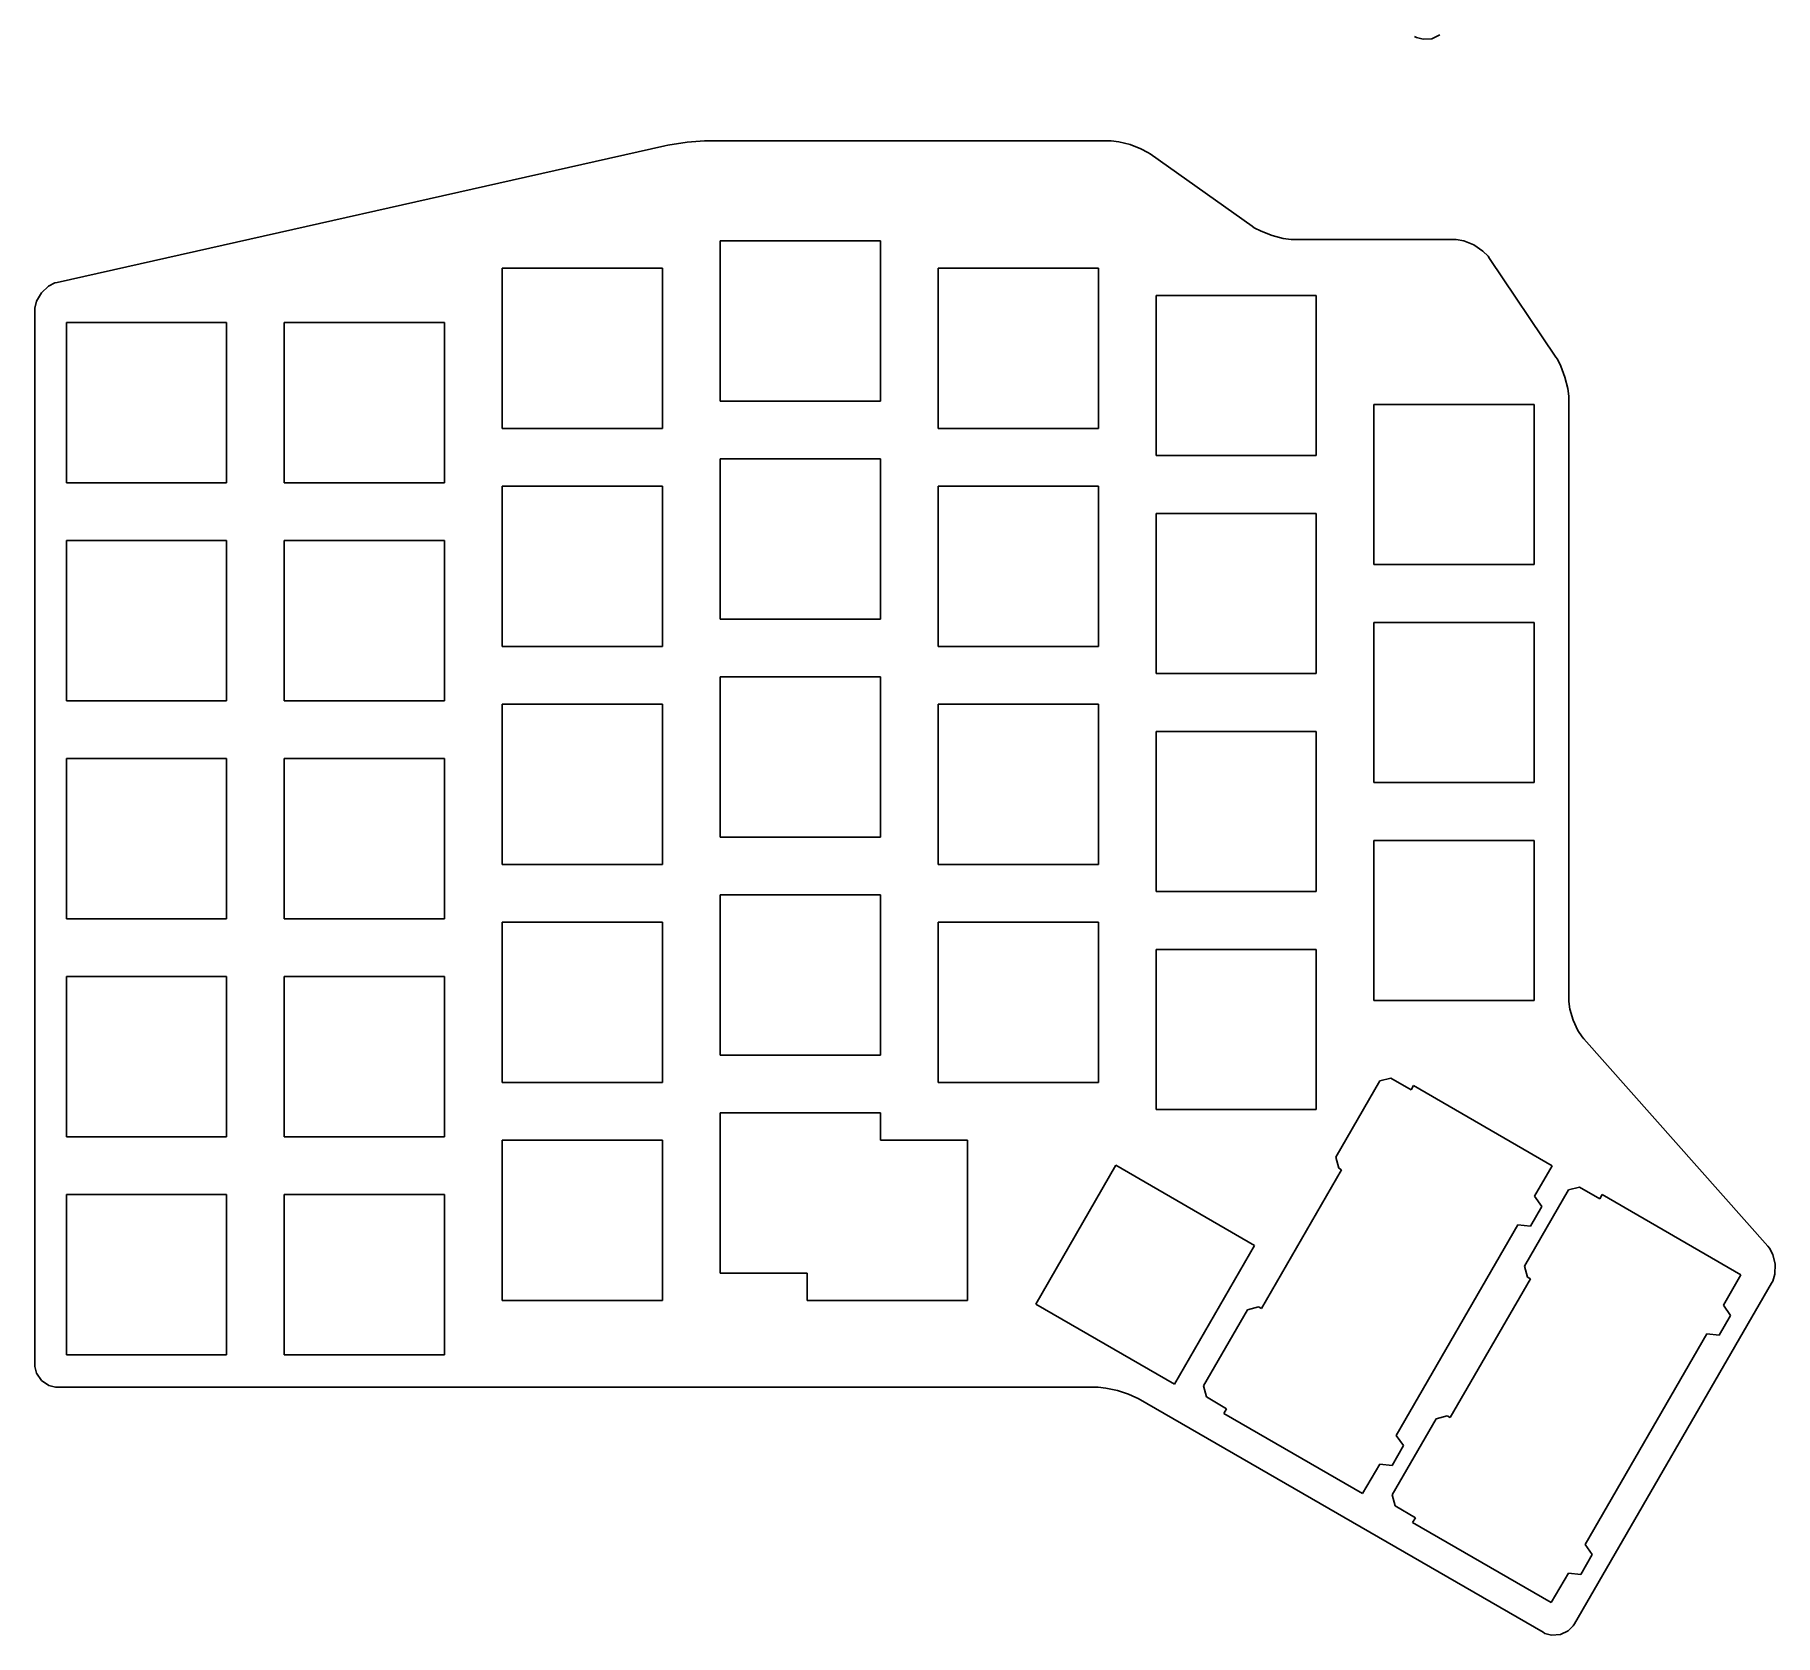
# Model space of a CAD drawing. Extents: x -10 to 143, y -32 to 298.
# Drawn here: x -9.6 to 142.5, y -31.6 to 108.2 of the extents above.
import ezdxf

# ---------------------------------------------------------------- set-up
doc = ezdxf.new("R2010")
doc.units = 0

msp = doc.modelspace()

# ---------------------------------------------------------------- linework, layer by layer
for p, q in [((110.975, 108.081), (111.141952, 107.984956)), ((112.49, 107.886), (113.176857, 108.222814)), ((111.142, 107.985), (111.724876, 107.829954)), ((111.725, 107.83), (112.490174, 107.886092)), ((47.413, 98.8366), (48.90154, 98.964658)), ((48.9015, 98.9647), (49.399, 98.9647)), ((49.399, 98.9647), (84.2289, 98.9647)), ((84.2289, 98.9647), (84.4549, 98.9647)), ((84.4549, 98.9647), (85.133026, 98.874477)), ((-7.6724, 86.5846), (45.4482, 98.5266)), ((45.4482, 98.5265), (45.715693, 98.587619)), ((45.7157, 98.5877), (47.413, 98.836673)), ((85.133, 98.8745), (86.120953, 98.625527)), ((86.121, 98.6255), (87.069001, 98.259582)), ((87.069, 98.2596), (87.676747, 97.941571)), ((87.6767, 97.9416), (87.861114, 97.810631)), ((87.8611, 97.8106), (96.77966, 91.50056)), ((96.7797, 91.5005), (96.962791, 91.37059)), ((96.9628, 91.3706), (97.570812, 91.052571)), ((50.2824, 90.2136), (64.2958, 90.2136)), ((50.2824, 76.2227), (50.2824, 90.2136)), ((64.2958, 90.2136), (64.2958, 76.2227)), ((97.5708, 91.0526), (98.520653, 90.685623)), ((98.5206, 90.6856), (99.506701, 90.437686)), ((99.5067, 90.4377), (100.186678, 90.345625)), ((100.187, 90.3456), (100.414, 90.3456)), ((100.414, 90.3456), (114.412, 90.3456)), ((114.412, 90.3456), (114.627, 90.3456)), ((114.627, 90.3456), (115.275758, 90.214631)), ((115.276, 90.2147), (116.153093, 89.85963)), ((116.153, 89.8596), (116.938018, 89.331492)), ((116.938, 89.3315), (117.408958, 88.866628)), ((117.409, 88.8666), (117.530973, 88.686684)), ((117.531, 88.6867), (123.34098, 80.06553)), ((45.2458, 87.8427), (31.2324, 87.8427)), ((31.2324, 87.8427), (31.2324, 73.8296)), ((45.2458, 73.8296), (45.2458, 87.8427)), ((69.3337, 87.8427), (83.3442, 87.8427)), ((69.3337, 73.8296), (69.3337, 87.8427)), ((83.3442, 87.8427), (83.3442, 73.8296)), ((-9.47074, 84.9587), (-9.051818, 85.687626)), ((-9.05181, 85.6877), (-8.430315, 86.256553)), ((-8.43032, 86.2565), (-7.870833, 86.540662)), ((-7.87083, 86.5407), (-7.672401, 86.584621)), ((88.3837, 85.4506), (102.394, 85.4506)), ((88.3837, 71.4597), (88.3837, 85.4506)), ((102.394, 85.4506), (102.394, 71.4597)), ((-9.6237, 84.3497), (-9.470739, 84.95877)), ((-9.6237, 84.1457), (-9.6237, 84.3497)), ((-9.6237, -7.95514), (-9.6237, 84.1457)), ((7.14558, 83.0807), (-6.86763, 83.0807)), ((-6.86763, 83.0807), (-6.86763, 69.0676)), ((7.14558, 69.0676), (7.14558, 83.0807)), ((12.1824, 83.0807), (26.1958, 83.0807)), ((12.1824, 69.0676), (12.1824, 83.0807)), ((26.1958, 83.0807), (26.1958, 69.0676)), ((123.341, 80.0655), (123.466148, 79.877646)), ((123.466, 79.8777), (123.772916, 79.264661)), ((123.773, 79.2646), (124.129129, 78.306545)), ((124.129, 78.3066), (124.369771, 77.314678)), ((64.2958, 76.2227), (50.2824, 76.2227)), ((124.37, 77.3147), (124.458106, 76.634722)), ((124.458, 76.4066), (124.456942, 23.9382)), ((124.458, 76.6347), (124.458, 76.4066)), ((107.434, 75.9256), (121.444, 75.9256)), ((107.434, 61.9347), (107.434, 75.9256)), ((121.444, 75.9256), (121.444, 61.9347)), ((31.2324, 73.8296), (45.2458, 73.8296)), ((83.3442, 73.8296), (69.3337, 73.8296)), ((50.2824, 71.1636), (64.2958, 71.1636)), ((50.2824, 57.1722), (50.2824, 71.1636)), ((64.2958, 71.1636), (64.2958, 57.1722)), ((102.394, 71.4597), (88.3837, 71.4597)), ((-6.86763, 69.0676), (7.14558, 69.0676)), ((26.1958, 69.0676), (12.1824, 69.0676)), ((45.2458, 68.7927), (31.2324, 68.7927)), ((31.2324, 68.7927), (31.2324, 54.7796)), ((45.2458, 54.7796), (45.2458, 68.7927)), ((69.3337, 68.7927), (83.3442, 68.7927)), ((69.3337, 54.7796), (69.3337, 68.7927)), ((83.3442, 68.7927), (83.3442, 54.7796)), ((102.394, 66.4009), (88.3837, 66.4009)), ((88.3837, 66.4009), (88.3837, 52.4097)), ((102.394, 52.4097), (102.394, 66.4009)), ((7.14558, 64.0305), (-6.86763, 64.0305)), ((-6.86763, 64.0305), (-6.86763, 50.0171)), ((7.14558, 50.0171), (7.14558, 64.0305)), ((12.1824, 64.0305), (26.1958, 64.0305)), ((12.1824, 50.0171), (12.1824, 64.0305)), ((26.1958, 64.0305), (26.1958, 50.0171)), ((121.444, 61.9347), (107.434, 61.9347)), ((64.2958, 57.1722), (50.2824, 57.1722)), ((107.434, 56.8759), (121.444, 56.8759)), ((107.434, 42.8861), (107.434, 56.8759)), ((121.444, 56.8759), (121.444, 42.8861)), ((31.2324, 54.7796), (45.2458, 54.7796)), ((83.3442, 54.7796), (69.3337, 54.7796)), ((50.2824, 52.1134), (64.2958, 52.1134)), ((50.2824, 38.1236), (50.2824, 52.1134)), ((64.2958, 52.1134), (64.2958, 38.1236)), ((88.3837, 52.4097), (102.394, 52.4097)), ((-6.86763, 50.0171), (7.14558, 50.0171)), ((26.1958, 50.0171), (12.1824, 50.0171)), ((31.2324, 49.743), (45.2458, 49.743)), ((31.2324, 35.7309), (31.2324, 49.743)), ((45.2458, 49.743), (45.2458, 35.7309)), ((69.3337, 49.743), (83.3442, 49.743)), ((69.3337, 35.7309), (69.3337, 49.743)), ((83.3442, 49.743), (83.3442, 35.7309)), ((102.394, 47.3509), (88.3837, 47.3509)), ((88.3837, 47.3509), (88.3837, 33.3611)), ((102.394, 33.3611), (102.394, 47.3509)), ((7.14558, 44.9805), (-6.86763, 44.9805)), ((-6.86763, 44.9805), (-6.86763, 30.9685)), ((7.14558, 30.9685), (7.14558, 44.9805)), ((12.1824, 44.9805), (26.1958, 44.9805)), ((12.1824, 30.9685), (12.1824, 44.9805)), ((26.1958, 44.9805), (26.1958, 30.9685)), ((121.444, 42.8861), (107.434, 42.8861)), ((64.2958, 38.1236), (50.2824, 38.1236)), ((107.434, 37.8272), (121.444, 37.8272)), ((107.434, 23.8361), (107.434, 37.8272)), ((121.444, 37.8272), (121.444, 23.8361)), ((45.2458, 35.7309), (31.2324, 35.7309)), ((83.3442, 35.7309), (69.3337, 35.7309)), ((50.2824, 33.0647), (64.2958, 33.0647)), ((50.2824, 19.0736), (50.2824, 33.0647)), ((64.2958, 33.0647), (64.2958, 19.0736)), ((88.3837, 33.3611), (102.394, 33.3611)), ((-6.86763, 30.9685), (7.14558, 30.9685)), ((26.1958, 30.9685), (12.1824, 30.9685)), ((31.2324, 30.693), (45.2458, 30.693)), ((31.2324, 16.681), (31.2324, 30.693)), ((45.2458, 30.693), (45.2458, 16.681)), ((69.3337, 30.693), (83.3442, 30.693)), ((69.3337, 16.681), (69.3337, 30.693)), ((83.3442, 30.693), (83.3442, 16.681)), ((102.394, 28.3023), (88.3837, 28.3023)), ((88.3837, 28.3023), (88.3837, 14.3111)), ((102.394, 14.3111), (102.394, 28.3023)), ((7.14558, 25.9305), (-6.86763, 25.9305)), ((-6.86763, 25.9305), (-6.86763, 11.9185)), ((7.14558, 11.9185), (7.14558, 25.9305)), ((12.1824, 25.9305), (26.1958, 25.9305)), ((12.1824, 11.9185), (12.1824, 25.9305)), ((26.1958, 25.9305), (26.1958, 11.9185)), ((121.444, 23.8361), (107.434, 23.8361)), ((124.457, 23.9808), (124.457, 23.7575)), ((124.457, 23.7575), (124.560187, 23.086518)), ((124.56, 23.0865), (124.844956, 22.12871)), ((124.845, 22.1287), (125.26701, 21.223032)), ((125.267, 21.2231), (125.635035, 20.652659)), ((125.635, 20.6526), (125.78396, 20.484854)), ((125.784, 20.4849), (141.863, 2.362)), ((64.2958, 19.0736), (50.2824, 19.0736)), ((104.093, 10.1439), (107.94797, 16.80795)), ((107.948, 16.808), (108.903938, 17.065704)), ((108.904, 17.0657), (110.67909, 16.03912)), ((45.2458, 16.681), (31.2324, 16.681)), ((83.3442, 16.681), (69.3337, 16.681)), ((110.679, 16.0391), (110.889079, 16.398933)), ((110.889, 16.3989), (123.0058, 9.38851)), ((64.2958, 14.0148), (50.2824, 14.0148)), ((50.2824, 14.0148), (50.2824, 0.024685)), ((64.2958, 11.6431), (64.2958, 14.0148)), ((88.3837, 14.3111), (102.394, 14.3111)), ((-6.86763, 11.9185), (7.14558, 11.9185)), ((26.1958, 11.9185), (12.1824, 11.9185)), ((45.2458, 11.6431), (31.2324, 11.6431)), ((31.2324, 11.6431), (31.2324, -2.36979)), ((45.2458, -2.36979), (45.2458, 11.6431)), ((71.9147, 11.6431), (64.2958, 11.6431)), ((71.9147, -2.36979), (71.9147, 11.6431)), ((77.8842, -2.68464), (84.86972, 9.44256)), ((84.8698, 9.44252), (96.9978, 2.43663)), ((104.35, 9.18746), (104.09309, 10.143928)), ((104.606, 9.04009), (104.349884, 9.187463)), ((123.006, 9.38854), (121.47512, 6.74033)), ((97.5949, -3.07887), (104.60582, 9.04013)), ((7.14558, 6.88056), (-6.86763, 6.88056)), ((-6.86763, 6.88056), (-6.86763, -7.13228)), ((7.14558, -7.13228), (7.14558, 6.88056)), ((12.1824, 6.88056), (26.1958, 6.88056)), ((12.1824, -7.13228), (12.1824, 6.88056)), ((26.1958, 6.88056), (26.1958, -7.13228)), ((120.593, 0.619997), (124.44692, 7.282987)), ((121.475, 6.74033), (122.11291, 5.851331)), ((124.447, 7.28299), (125.403203, 7.540694)), ((125.403, 7.54069), (127.17888, 6.51411)), ((127.179, 6.51411), (127.389079, 6.873943)), ((127.389, 6.87395), (139.5058, -0.13671)), ((122.113, 5.85133), (121.11208, 4.12202)), ((120.021, 4.23208), (109.3871, -14.16752)), ((121.112, 4.12202), (120.02086, 4.232087)), ((96.9977, 2.43662), (89.99154, -9.69348)), ((141.863, 2.36201), (141.998996, 2.209081)), ((141.999, 2.20908), (142.297979, 1.645518)), ((142.298, 1.64552), (142.504904, 0.799384)), ((50.2824, 0.024685), (57.9029, 0.024685)), ((57.9029, 0.024685), (57.9029, -2.36979)), ((120.849, -0.337793), (120.592884, 0.619997)), ((142.505, 0.799384), (142.471927, -0.070565)), ((114.095, -12.6039), (121.10486, -0.486)), ((121.105, -0.48596), (120.849148, -0.337794)), ((142.188, -0.861668), (124.9491, -30.640468)), ((139.506, -0.13671), (137.97406, -2.78519)), ((142.291, -0.684397), (142.188077, -0.861668)), ((142.472, -0.070565), (142.291025, -0.684397)), ((31.2324, -2.36979), (45.2458, -2.36979)), ((57.9029, -2.36979), (71.9147, -2.36979)), ((89.9915, -9.69345), (77.8842, -2.68465)), ((96.3788, -3.18206), (97.335797, -2.92806)), ((97.3358, -2.92806), (97.594827, -3.078872)), ((137.974, -2.78519), (138.61191, -3.674189)), ((92.5247, -9.84691), (96.37888, -3.18206)), ((138.612, -3.67418), (137.612141, -5.40191)), ((136.52, -5.29343), (125.8859, -23.69253)), ((137.612, -5.40191), (136.52007, -5.293431)), ((-6.86763, -7.13228), (7.14558, -7.13228)), ((26.1958, -7.13228), (12.1824, -7.13228)), ((-9.6237, -8.14564), (-9.6237, -7.95514)), ((-9.4666, -8.73037), (-9.623696, -8.145642)), ((-9.03665, -9.36537), (-9.466597, -8.730371)), ((-8.40138, -9.79399), (-9.036654, -9.365366)), ((-7.81847, -9.95274), (-8.401378, -9.79399)), ((-7.62416, -9.95274), (-7.81847, -9.95274)), ((83.0878, -9.95274), (-7.62416, -9.95274)), ((83.3153, -9.95274), (83.0878, -9.95274)), ((83.0878, -9.95274), (83.0878, -9.95274)), ((84.0001, -10.0321), (83.315359, -9.952725)), ((85.0087, -10.2464), (84.00011, -10.032088)), ((85.99, -10.5613), (85.008662, -10.246446)), ((86.6226, -10.8391), (85.989982, -10.561288)), ((92.7808, -10.8047), (92.524684, -9.84691)), ((86.8208, -10.9529), (86.622627, -10.839129)), ((122.215, -31.3707), (86.8209, -10.9528)), ((94.5527, -11.8313), (92.78079, -10.80472)), ((94.3127, -12.2467), (94.552677, -11.831305)), ((106.431, -19.2555), (94.3128, -12.2467)), ((109.024, -19.3719), (112.87792, -12.70705)), ((112.878, -12.707), (113.834997, -12.453)), ((113.835, -12.453), (114.095085, -12.603812)), ((110.018, -15.0539), (109.018935, -16.78427)), ((109.387, -14.1675), (110.01803, -15.053853)), ((107.934, -16.6758), (106.43117, -19.25548)), ((109.019, -16.7843), (107.93395, -16.675821)), ((109.28, -20.3297), (109.024148, -19.37191)), ((111.053, -21.3563), (109.28003, -20.32972)), ((122.93, -28.7805), (110.8129, -21.7717)), ((110.813, -21.7717), (111.052977, -21.356305)), ((125.886, -23.6925), (126.518089, -24.578853)), ((126.518, -24.5789), (125.51788, -26.30927)), ((124.433, -26.2008), (122.9299, -28.78048)), ((125.518, -26.3093), (124.43321, -26.200821)), ((122.381, -31.4686), (122.215106, -31.370704)), ((122.966, -31.6221), (122.381007, -31.468642)), ((123.732, -31.5692), (122.966032, -31.622117)), ((124.422, -31.2332), (123.731968, -31.56922)), ((124.851, -30.8072), (124.422111, -31.233179)), ((124.949, -30.6405), (124.85084, -30.807187))]:
    msp.add_line(p, q)

doc.saveas('drawing.dxf')
